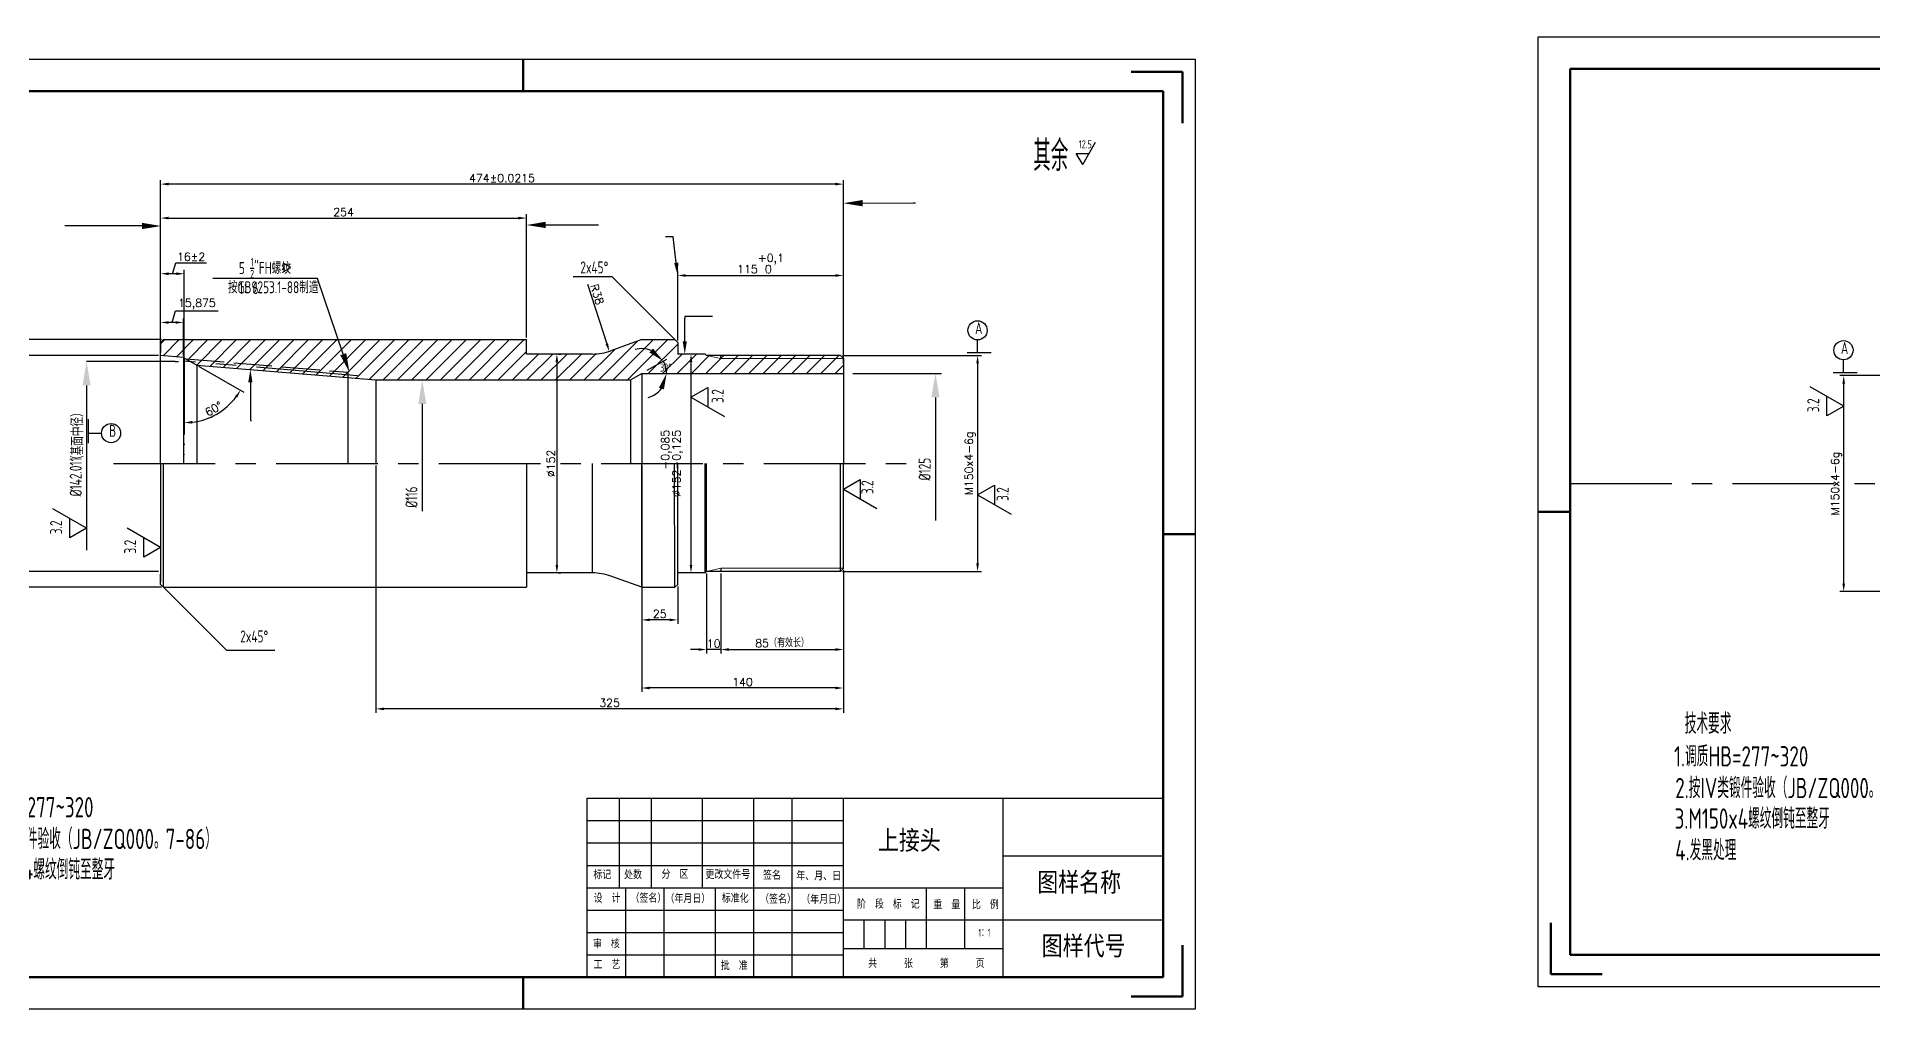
# Model space of a CAD drawing. Header units: millimetres. Extents: x 436 to 5898, y 1945 to 3729.
# Drawn here: x 734 to 1307, y 3425 to 3729 of the extents above; entities that cross this region are included whole.
import ezdxf
from ezdxf import colors
from ezdxf.entities.mleader import LeaderData, LeaderLine
from ezdxf.math import Vec2, Vec3

# ---------------------------------------------------------------- set-up
doc = ezdxf.new("R2010")
doc.units = ezdxf.units.MM
for name, pattern in [('ACAD_ISO02W100', [15, 12, -3]), ('ACAD_ISO05W100', [33, 24, -3, 0, -3, 0, -3]), ('CENTER', [50.8, 31.75, -6.35, 6.35, -6.35])]:
    doc.linetypes.add(name, pattern=pattern)
for name, color, linetype, lineweight in [('中心线层', 1, 'CENTER', 25), ('剖面线', 2, 'Continuous', 15), ('双点划线层', 6, 'ACAD_ISO05W100', 25), ('总内框线', 7, 'Continuous', 50), ('总外框线', 7, 'Continuous', 30), ('标注层', 3, 'Continuous', 25), ('细线层', 6, 'Continuous', 20), ('虚线层', 4, 'ACAD_ISO02W100', 25)]:
    doc.layers.add(name, color=color, linetype=linetype, lineweight=lineweight)
doc.styles.get("Standard").update_dxf_attribs({"font": 'txt', "bigfont": 'gbcbig.shx'})
doc.styles.add('陈杰（2）', font='gbenor.shx', dxfattribs={"width": 0.8, "bigfont": 'gbcbig.shx'})
doc.dimstyles.new('ISO-25', dxfattribs={"dimtxt": 2.5, "dimasz": 2.5, "dimexe": 1.25, "dimexo": 0.625, "dimtad": 1, "dimdec": 3, "dimlfac": 2.222222, "dimtxsty": 'Standard', "dimcen": 2.5, "dimadec": 0, "dimazin": 0, "dimtp": -0.145, "dimtm": 0.18, "dimtfac": 1, "dimtdec": 3, "dimtmove": 1, "dimatfit": 3, "dimfxl": 1, "dimarcsym": 0})
doc.dimstyles.new('上接头', dxfattribs={"dimtxt": 2.5, "dimasz": 2.5, "dimexe": 1.25, "dimexo": 0.625, "dimtad": 1, "dimdec": 0, "dimlfac": 2.222222, "dimtxsty": 'Standard', "dimcen": 2.5, "dimadec": 0, "dimazin": 0, "dimtp": -0.145, "dimtm": 0.18, "dimtfac": 1, "dimtdec": 0, "dimtmove": 1, "dimatfit": 3, "dimfxl": 1, "dimarcsym": 0})

# ---------------------------------------------------------------- blocks, each defined once
blk = doc.blocks.new('*D72')
at = {"layer": 'Defpoints', "color": 0, "transparency": 16777216}
for p in [(1298.54, 3622.94), (1343.01, 3622.94), (1343.01, 3555.44)]:
    blk.add_point(p, dxfattribs=at)
at = {"layer": '标注层', "color": 0, "lineweight": -2, "transparency": 16777216}
for p, q in [((1342.39, 3622.94), (1297.29, 3622.94)), ((1298.54, 3557.94), (1298.54, 3620.44)), ((1342.39, 3555.44), (1297.29, 3555.44))]:
    blk.add_line(p, q, dxfattribs=at)
at = {"layer": '标注层', "color": 0, "transparency": 16777216}
for points in [[(1298.12, 3620.44), (1298.95, 3620.44), (1298.54, 3622.94)], [(1298.12, 3557.94), (1298.95, 3557.94), (1298.54, 3555.44)]]:
    blk.add_solid(points, dxfattribs=at)
at = {"layer": '标注层', "color": 0, "transparency": 16777216, "insert": (1296.24, 3589.19), "char_height": 2.5, "attachment_point": 5, "rotation": 90}
blk.add_mtext('M150x4-6g', dxfattribs=at)
blk = doc.blocks.new('*D132')
at = {"layer": 'Defpoints', "color": 0, "transparency": 16777216}
for p in [(985.99, 3654.24), (934.24, 3633.29), (985.99, 3628.34)]:
    blk.add_point(p, dxfattribs=at)
at = {"layer": '标注层', "color": 0, "lineweight": -2, "transparency": 16777216}
for p, q in [((934.24, 3633.91), (934.24, 3655.49)), ((936.74, 3654.24), (983.49, 3654.24)), ((985.99, 3628.96), (985.99, 3655.49))]:
    blk.add_line(p, q, dxfattribs=at)
at = {"layer": '标注层', "color": 0, "transparency": 16777216}
for points in [[(936.74, 3654.65), (936.74, 3653.82), (934.24, 3654.24)], [(983.49, 3654.65), (983.49, 3653.82), (985.99, 3654.24)]]:
    blk.add_solid(points, dxfattribs=at)
at = {"layer": '标注层', "color": 0, "transparency": 16777216, "insert": (960.12, 3657.99), "char_height": 2.5, "attachment_point": 5}
blk.add_mtext('115\\S+0,1^  0;', dxfattribs=at)
blk = doc.blocks.new('*D131')
at = {"layer": 'Defpoints', "color": 0, "transparency": 16777216}
for p in [(886.99, 3672.19), (772.69, 3633.29), (886.99, 3634.19)]:
    blk.add_point(p, dxfattribs=at)
at = {"layer": '标注层', "color": 0, "lineweight": -2, "transparency": 16777216}
for p, q in [((772.69, 3633.91), (772.69, 3673.44)), ((775.19, 3672.19), (884.49, 3672.19)), ((886.99, 3634.81), (886.99, 3673.44))]:
    blk.add_line(p, q, dxfattribs=at)
at = {"layer": '标注层', "color": 0, "transparency": 16777216}
for points in [[(775.19, 3672.61), (775.19, 3671.78), (772.69, 3672.19)], [(884.49, 3672.61), (884.49, 3671.78), (886.99, 3672.19)]]:
    blk.add_solid(points, dxfattribs=at)
at = {"layer": '标注层', "color": 0, "transparency": 16777216, "insert": (829.84, 3674.07), "char_height": 2.5, "attachment_point": 5}
blk.add_mtext('254', dxfattribs=at)
blk = doc.blocks.new('*D129')
at = {"layer": 'Defpoints', "color": 0, "transparency": 16777216}
for p in [(772.69, 3654.79), (772.69, 3626.55), (780.08, 3626.55)]:
    blk.add_point(p, dxfattribs=at)
at = {"layer": '标注层', "color": 0, "lineweight": -2, "transparency": 16777216}
for p, q in [((772.69, 3627.17), (772.69, 3656.04)), ((777.58, 3654.79), (775.19, 3654.79)), ((776.39, 3654.79), (777.42, 3658.23)), ((777.42, 3658.23), (787, 3658.23)), ((780.08, 3627.17), (780.08, 3656.04))]:
    blk.add_line(p, q, dxfattribs=at)
at = {"layer": '标注层', "color": 0, "transparency": 16777216}
for points in [[(775.19, 3655.21), (775.19, 3654.37), (772.69, 3654.79)], [(777.58, 3655.21), (777.58, 3654.37), (780.08, 3654.79)]]:
    blk.add_solid(points, dxfattribs=at)
at = {"layer": '标注层', "color": 0, "transparency": 16777216, "insert": (782.21, 3660.1), "char_height": 2.5, "attachment_point": 5}
blk.add_mtext('16%%P2', dxfattribs=at)
blk = doc.blocks.new('*D128')
at = {"layer": 'Defpoints', "color": 0, "transparency": 16777216}
for p in [(773.59, 3634.19), (716.52, 3556.79), (773.59, 3556.79)]:
    blk.add_point(p, dxfattribs=at)
at = {"layer": '标注层', "color": 0, "lineweight": -2, "transparency": 16777216}
for p, q in [((772.97, 3634.19), (715.27, 3634.19)), ((716.52, 3631.69), (716.52, 3559.29)), ((772.97, 3556.79), (715.27, 3556.79))]:
    blk.add_line(p, q, dxfattribs=at)
at = {"layer": '标注层', "color": 0, "transparency": 16777216}
for points in [[(716.1, 3631.69), (716.94, 3631.69), (716.52, 3634.19)], [(716.1, 3559.29), (716.94, 3559.29), (716.52, 3556.79)]]:
    blk.add_solid(points, dxfattribs=at)
at = {"layer": '标注层', "color": 0, "transparency": 16777216, "insert": (714.64, 3593.56), "char_height": 2.5, "attachment_point": 5, "rotation": 90}
blk.add_mtext('%%C172', dxfattribs=at)
blk = doc.blocks.new('*D127')
at = {"layer": 'Defpoints', "color": 0, "transparency": 16777216}
for p in [(772.69, 3629.24), (729.82, 3561.74), (772.69, 3561.74)]:
    blk.add_point(p, dxfattribs=at)
at = {"layer": '标注层', "color": 0, "lineweight": -2, "transparency": 16777216}
for p, q in [((772.07, 3629.24), (728.57, 3629.24)), ((729.82, 3626.74), (729.82, 3564.24)), ((772.07, 3561.74), (728.57, 3561.74))]:
    blk.add_line(p, q, dxfattribs=at)
at = {"layer": '标注层', "color": 0, "transparency": 16777216}
for points in [[(729.4, 3626.74), (730.24, 3626.74), (729.82, 3629.24)], [(729.4, 3564.24), (730.24, 3564.24), (729.82, 3561.74)]]:
    blk.add_solid(points, dxfattribs=at)
at = {"layer": '标注层', "color": 0, "transparency": 16777216, "insert": (725.86, 3595.49), "char_height": 2.5, "attachment_point": 5, "rotation": 90}
blk.add_mtext('%%C150\\S+0,3^ -0,4;', dxfattribs=at)
blk = doc.blocks.new('*D134')
at = {"layer": 'Defpoints', "color": 0, "transparency": 16777216}
for p in [(985.09, 3629.24), (985.09, 3561.74), (1027.93, 3561.74)]:
    blk.add_point(p, dxfattribs=at)
at = {"layer": '标注层', "color": 0, "lineweight": -2, "transparency": 16777216}
for p, q in [((985.72, 3629.24), (1029.18, 3629.24)), ((1027.93, 3626.74), (1027.93, 3564.24)), ((985.72, 3561.74), (1029.18, 3561.74))]:
    blk.add_line(p, q, dxfattribs=at)
at = {"layer": '标注层', "color": 0, "transparency": 16777216}
for points in [[(1027.51, 3626.74), (1028.35, 3626.74), (1027.93, 3629.24)], [(1027.51, 3564.24), (1028.35, 3564.24), (1027.93, 3561.74)]]:
    blk.add_solid(points, dxfattribs=at)
at = {"layer": '标注层', "color": 0, "transparency": 16777216, "insert": (1025.64, 3595.49), "char_height": 2.5, "attachment_point": 5, "rotation": 90}
blk.add_mtext('M150x4-6g', dxfattribs=at)
blk = doc.blocks.new('*D76')
at = {"layer": 'Defpoints', "color": 0, "transparency": 16777216}
for p in [(930.29, 3626.27), (919.49, 3621.59), (922.99, 3623.61), (922.99, 3623.61), (985.99, 3623.61)]:
    blk.add_point(p, dxfattribs=at)
at = {"layer": '标注层', "color": 0, "lineweight": -2, "transparency": 16777216}
blk.add_line((924.73, 3624.61), (930.8, 3628.12), dxfattribs=at)
for start, end in [(67.53963, 105.07925), (360, 30), (284.92075, 322.46037)]:
    blk.add_arc((922.99, 3623.61), 7.77, start, end, dxfattribs=at)
at = {"layer": '标注层', "color": 0, "transparency": 16777216}
for points in [[(926.51, 3631.42), (925.41, 3630.17), (929.72, 3627.5)], [(928.37, 3619.15), (929.94, 3618.61), (930.76, 3623.61)]]:
    blk.add_solid(points, dxfattribs=at)
at = {"layer": '标注层', "color": 0, "transparency": 16777216, "insert": (930.54, 3625.45), "char_height": 2.5, "attachment_point": 5, "style": '陈杰（2）'}
blk.add_mtext('30°', dxfattribs=at)
blk = doc.blocks.new('*D126')
at = {"layer": 'Defpoints', "color": 0, "transparency": 16777216}
for p in [(896.31, 3629.69), (896.31, 3561.29), (896.49, 3561.29)]:
    blk.add_point(p, dxfattribs=at)
at = {"layer": '标注层', "color": 0, "lineweight": -2, "transparency": 16777216}
for p, q in [((896.49, 3627.19), (896.49, 3563.79)), ((896.94, 3629.69), (897.74, 3629.69)), ((896.94, 3561.29), (897.74, 3561.29))]:
    blk.add_line(p, q, dxfattribs=at)
at = {"layer": '标注层', "color": 0, "transparency": 16777216}
for points in [[(896.08, 3627.19), (896.91, 3627.19), (896.49, 3629.69)], [(896.08, 3563.79), (896.91, 3563.79), (896.49, 3561.29)]]:
    blk.add_solid(points, dxfattribs=at)
at = {"layer": '标注层', "color": 0, "transparency": 16777216, "insert": (894.62, 3595.49), "char_height": 2.5, "attachment_point": 5, "rotation": 90}
blk.add_mtext('%%C152', dxfattribs=at)
blk = doc.blocks.new('*D124')
at = {"layer": 'Defpoints', "color": 0, "transparency": 16777216}
for p in [(947.74, 3561.74), (985.99, 3562.64), (985.99, 3537.33)]:
    blk.add_point(p, dxfattribs=at)
at = {"layer": '标注层', "color": 0, "lineweight": -2, "transparency": 16777216}
for p, q in [((985.99, 3562.01), (985.99, 3536.08)), ((947.74, 3561.11), (947.74, 3536.08)), ((950.24, 3537.33), (983.49, 3537.33))]:
    blk.add_line(p, q, dxfattribs=at)
at = {"layer": '标注层', "color": 0, "transparency": 16777216}
for points in [[(950.24, 3537.75), (950.24, 3536.91), (947.74, 3537.33)], [(983.49, 3537.75), (983.49, 3536.91), (985.99, 3537.33)]]:
    blk.add_solid(points, dxfattribs=at)
at = {"layer": '标注层', "color": 0, "transparency": 16777216, "insert": (966.87, 3539.29), "char_height": 2.5, "attachment_point": 5}
blk.add_mtext('85（有效长）', dxfattribs=at)
blk = doc.blocks.new('*D123')
at = {"layer": 'Defpoints', "color": 0, "transparency": 16777216}
for p in [(943.24, 3561.74), (947.74, 3561.74), (943.24, 3537.33)]:
    blk.add_point(p, dxfattribs=at)
at = {"layer": '标注层', "color": 0, "lineweight": -2, "transparency": 16777216}
for p, q in [((943.24, 3561.11), (943.24, 3536.08)), ((947.74, 3561.11), (947.74, 3536.08)), ((940.74, 3537.33), (938.24, 3537.33)), ((947.74, 3537.33), (943.24, 3537.33)), ((950.24, 3537.33), (952.74, 3537.33))]:
    blk.add_line(p, q, dxfattribs=at)
at = {"layer": '标注层', "color": 0, "transparency": 16777216}
for points in [[(940.74, 3537.75), (940.74, 3536.91), (943.24, 3537.33)], [(950.24, 3537.75), (950.24, 3536.91), (947.74, 3537.33)]]:
    blk.add_solid(points, dxfattribs=at)
at = {"layer": '标注层', "color": 0, "transparency": 16777216, "insert": (945.49, 3539.2), "char_height": 2.5, "attachment_point": 5}
blk.add_mtext('10', dxfattribs=at)
blk = doc.blocks.new('*D122')
at = {"layer": 'Defpoints', "color": 0, "transparency": 16777216}
for p in [(922.99, 3556.79), (934.24, 3557.69), (922.99, 3546.59)]:
    blk.add_point(p, dxfattribs=at)
at = {"layer": '标注层', "color": 0, "lineweight": -2, "transparency": 16777216}
for p, q in [((922.99, 3556.16), (922.99, 3545.34)), ((934.24, 3557.06), (934.24, 3545.34)), ((931.74, 3546.59), (925.49, 3546.59))]:
    blk.add_line(p, q, dxfattribs=at)
at = {"layer": '标注层', "color": 0, "transparency": 16777216}
for points in [[(925.49, 3547.01), (925.49, 3546.18), (922.99, 3546.59)], [(931.74, 3547.01), (931.74, 3546.18), (934.24, 3546.59)]]:
    blk.add_solid(points, dxfattribs=at)
at = {"layer": '标注层', "color": 0, "transparency": 16777216, "insert": (928.62, 3548.47), "char_height": 2.5, "attachment_point": 5}
blk.add_mtext('25', dxfattribs=at)
blk = doc.blocks.new('*D121')
at = {"layer": 'Defpoints', "color": 0, "transparency": 16777216}
for p in [(922.99, 3595.49), (985.99, 3562.64), (922.99, 3525.31)]:
    blk.add_point(p, dxfattribs=at)
at = {"layer": '标注层', "color": 0, "lineweight": -2, "transparency": 16777216}
for p, q in [((922.99, 3594.86), (922.99, 3524.06)), ((985.99, 3562.01), (985.99, 3524.06)), ((983.49, 3525.31), (925.49, 3525.31))]:
    blk.add_line(p, q, dxfattribs=at)
at = {"layer": '标注层', "color": 0, "transparency": 16777216}
for points in [[(925.49, 3525.72), (925.49, 3524.89), (922.99, 3525.31)], [(983.49, 3525.72), (983.49, 3524.89), (985.99, 3525.31)]]:
    blk.add_solid(points, dxfattribs=at)
at = {"layer": '标注层', "color": 0, "transparency": 16777216, "insert": (954.49, 3527.18), "char_height": 2.5, "attachment_point": 5}
blk.add_mtext('140', dxfattribs=at)
blk = doc.blocks.new('*D79')
at = {"layer": 'Defpoints', "color": 0, "transparency": 16777216}
for p in [(839.93, 3595.49), (985.99, 3562.71), (839.93, 3518.78)]:
    blk.add_point(p, dxfattribs=at)
at = {"layer": '标注层', "color": 0, "lineweight": -2, "transparency": 16777216}
for p, q in [((839.93, 3594.86), (839.93, 3517.53)), ((985.99, 3562.09), (985.99, 3517.53)), ((983.49, 3518.78), (842.43, 3518.78))]:
    blk.add_line(p, q, dxfattribs=at)
at = {"layer": '标注层', "color": 0, "transparency": 16777216}
for points in [[(842.43, 3519.2), (842.43, 3518.36), (839.93, 3518.78)], [(983.49, 3519.2), (983.49, 3518.36), (985.99, 3518.78)]]:
    blk.add_solid(points, dxfattribs=at)
at = {"layer": '标注层', "color": 0, "transparency": 16777216, "insert": (912.96, 3520.65), "char_height": 2.5, "attachment_point": 5}
blk.add_mtext('325', dxfattribs=at)
blk = doc.blocks.new('*D130')
at = {"layer": 'Defpoints', "color": 0, "transparency": 16777216}
for p in [(772.69, 3682.81), (772.69, 3632.59), (985.99, 3625.98)]:
    blk.add_point(p, dxfattribs=at)
at = {"layer": '标注层', "color": 0, "lineweight": -2, "transparency": 16777216}
for p, q in [((772.69, 3633.22), (772.69, 3684.06)), ((983.49, 3682.81), (775.19, 3682.81)), ((985.99, 3626.6), (985.99, 3684.06))]:
    blk.add_line(p, q, dxfattribs=at)
at = {"layer": '标注层', "color": 0, "transparency": 16777216}
for points in [[(775.19, 3683.23), (775.19, 3682.39), (772.69, 3682.81)], [(983.49, 3683.23), (983.49, 3682.39), (985.99, 3682.81)]]:
    blk.add_solid(points, dxfattribs=at)
at = {"layer": '标注层', "color": 0, "transparency": 16777216, "insert": (879.34, 3684.68), "char_height": 2.5, "attachment_point": 5}
blk.add_mtext('474%%P0.0215', dxfattribs=at)
blk = doc.blocks.new('*D125')
at = {"layer": 'Defpoints', "color": 0, "transparency": 16777216}
for p in [(938.39, 3629.69), (938.39, 3561.29), (939.41, 3561.29)]:
    blk.add_point(p, dxfattribs=at)
at = {"layer": '标注层', "color": 0, "lineweight": -2, "transparency": 16777216}
for p, q in [((937.76, 3629.69), (937.14, 3629.69)), ((938.39, 3627.19), (938.39, 3563.79)), ((938.78, 3561.29), (937.14, 3561.29))]:
    blk.add_line(p, q, dxfattribs=at)
at = {"layer": '标注层', "color": 0, "transparency": 16777216}
for points in [[(937.97, 3627.19), (938.81, 3627.19), (938.39, 3629.69)], [(937.97, 3563.79), (938.81, 3563.79), (938.39, 3561.29)]]:
    blk.add_solid(points, dxfattribs=at)
at = {"layer": '标注层', "color": 0, "transparency": 16777216, "insert": (932.11, 3595.49), "char_height": 2.5, "attachment_point": 5, "rotation": 90}
blk.add_mtext('%%C152\\S-0,085^ -0,125;', dxfattribs=at)
blk = doc.blocks.new('*D77')
at = {"layer": 'Defpoints', "color": 0, "transparency": 16777216}
for p in [(772.69, 3639.56), (772.69, 3629.24), (779.84, 3628.64)]:
    blk.add_point(p, dxfattribs=at)
at = {"layer": '标注层', "color": 0, "lineweight": -2, "transparency": 16777216}
for p, q in [((776.27, 3639.56), (777.36, 3643.2)), ((777.36, 3643.2), (790.69, 3643.2)), ((772.69, 3629.86), (772.69, 3640.81)), ((777.34, 3639.56), (775.19, 3639.56)), ((779.84, 3629.27), (779.84, 3640.81))]:
    blk.add_line(p, q, dxfattribs=at)
at = {"layer": '标注层', "color": 0, "transparency": 16777216}
for points in [[(775.19, 3639.97), (775.19, 3639.14), (772.69, 3639.56)], [(777.34, 3639.97), (777.34, 3639.14), (779.84, 3639.56)]]:
    blk.add_solid(points, dxfattribs=at)
at = {"layer": '标注层', "color": 0, "transparency": 16777216, "insert": (784.03, 3645.29), "char_height": 2.5, "attachment_point": 5}
blk.add_mtext('15,875', dxfattribs=at)
blk = doc.blocks.new('*D78')
at = {"layer": 'Defpoints', "color": 0, "transparency": 16777216}
for p in [(779.84, 3628.64), (780.08, 3628.5), (783.98, 3626.25), (787.02, 3609.44), (780.08, 3595.49)]:
    blk.add_point(p, dxfattribs=at)
at = {"layer": '标注层', "color": 0, "lineweight": -2, "transparency": 16777216}
blk.add_line((784.52, 3625.94), (798.73, 3617.73), dxfattribs=at)
blk.add_arc((780.08, 3628.5), 20.29, 277.06338, 322.93662, dxfattribs=at)
at = {"layer": '标注层', "color": 0, "transparency": 16777216}
for points in [[(795.92, 3616.5), (796.62, 3616.04), (797.65, 3618.36)], [(782.6, 3607.95), (782.55, 3608.78), (780.08, 3608.21)]]:
    blk.add_solid(points, dxfattribs=at)
at = {"layer": '标注层', "color": 0, "transparency": 16777216, "insert": (789.29, 3612.55), "char_height": 2.5, "attachment_point": 5, "rotation": 30}
blk.add_mtext('60°', dxfattribs=at)
blk = doc.blocks.new('*D133')
at = {"layer": 'Defpoints', "color": 0, "transparency": 16777216}
for p in [(907.57, 3646.79), (912.86, 3630.53)]:
    blk.add_point(p, dxfattribs=at)
at = {"layer": '标注层', "color": 0, "lineweight": -2, "transparency": 16777216}
blk.add_line((906.03, 3651.53), (912.09, 3632.9), dxfattribs=at)
at = {"layer": '标注层', "color": 0, "transparency": 16777216}
blk.add_solid([(912.49, 3633.03), (911.69, 3632.78), (912.86, 3630.53)], dxfattribs=at)
at = {"layer": '标注层', "color": 0, "transparency": 16777216, "insert": (909.04, 3648.34), "char_height": 2.5, "attachment_point": 5, "rotation": 288.02179}
blk.add_mtext('R38', dxfattribs=at)

msp = doc.modelspace()

# ---------------------------------------------------------------- hatches: boundary and pattern name
at = {"layer": '剖面线'}
h = msp.add_hatch(dxfattribs=at)
h.set_pattern_fill('ANSI31', color=2)
h.paths.add_polyline_path([(773.59372, 3634.1882), (772.69372, 3633.2882), (772.69372, 3630.1382), (772.69372, 3629.2382), (779.83747, 3628.64288), (780.5608, 3628.22527), (831.28372, 3623.99836), (831.28372, 3622.30861), (839.92867, 3621.5882), (919.48632, 3621.5882), (922.99372, 3623.6132), (985.99372, 3623.6132), (985.99372, 3628.26395), (947.74372, 3628.26395), (943.24372, 3629.2382), (942.79372, 3629.6882), (934.24372, 3629.6882), (934.24372, 3633.2882), (933.34372, 3634.1882), (922.99372, 3634.1882), (913.39809, 3630.71114, -0.087129919), (907.57244, 3629.6882), (890.4024, 3629.6882), (886.99372, 3629.6882), (886.99372, 3634.1882)])
h.paths.add_polyline_path([(782.27102, 3627.23788), (783.98123, 3626.25048), (831.28372, 3622.30861), (831.28372, 3623.15348)], flags=17)
h.paths.add_polyline_path([(780.5608, 3628.22527), (782.27102, 3627.23788), (831.28372, 3623.15348), (831.28372, 3623.99836)], flags=17)
h.paths.add_polyline_path([(985.09372, 3629.2382), (947.74372, 3629.2382), (947.74372, 3628.26395), (985.99372, 3628.26395), (985.99372, 3628.3382)], flags=17)

# ---------------------------------------------------------------- linework, layer by layer
for p, q in [((1029.9268, 3711.87596), (1085.9268, 3711.87596)), ((1085.9268, 3711.87596), (1085.9268, 3531.87596)), ((772.69372, 3633.2882), (773.59372, 3634.1882)), ((772.69372, 3633.2882), (772.69372, 3630.1382)), ((772.69372, 3595.4882), (772.69372, 3632.5907)), ((773.59372, 3634.1882), (886.99372, 3634.1882)), ((886.99372, 3629.6882), (886.99372, 3634.1882)), ((922.99372, 3634.1882), (913.39809, 3630.71114)), ((922.99372, 3634.1882), (933.34372, 3634.1882)), ((933.34372, 3634.1882), (934.24372, 3633.2882)), ((934.24372, 3633.2882), (934.24372, 3629.6882)), ((779.83747, 3628.64288), (772.69372, 3629.2382)), ((779.83747, 3628.64288), (779.83747, 3595.45538)), ((779.83747, 3628.64288), (783.98123, 3626.25048)), ((783.98123, 3626.25048), (839.92867, 3621.5882)), ((783.98123, 3626.25048), (783.98123, 3595.45538)), ((783.98123, 3626.25048), (783.98123, 3595.45538)), ((890.4024, 3629.6882), (886.99372, 3629.6882)), ((907.57244, 3629.6882), (890.4024, 3629.6882)), ((942.79372, 3629.6882), (934.24372, 3629.6882)), ((942.79372, 3629.6882), (943.24372, 3629.2382)), ((943.24372, 3629.2382), (943.24372, 3629.2382)), ((985.09372, 3629.2382), (943.24372, 3629.2382)), ((947.74372, 3628.26395), (947.74372, 3629.2382)), ((985.09372, 3629.2382), (985.99372, 3628.3382)), ((985.99372, 3628.3382), (985.99372, 3595.4882)), ((831.28372, 3595.4882), (831.28372, 3623.99836)), ((839.92867, 3621.5882), (919.48632, 3621.5882)), ((839.92867, 3621.5882), (839.92867, 3595.4882)), ((919.48632, 3621.5882), (922.99372, 3623.6132)), ((919.48632, 3621.5882), (919.48632, 3595.4882)), ((922.99372, 3623.6132), (985.99372, 3623.6132)), ((922.99372, 3623.6132), (922.99372, 3595.4882)), ((772.69372, 3595.4882), (772.69372, 3558.3857)), ((773.59372, 3556.7882), (773.59372, 3595.4882)), ((886.99372, 3595.4882), (886.99372, 3556.7882)), ((907.57244, 3561.2882), (907.57244, 3595.4882)), ((922.99372, 3556.7882), (922.99372, 3595.4882)), ((933.34372, 3556.7882), (933.2238, 3595.4882)), ((934.24372, 3557.6882), (934.24372, 3595.4882)), ((942.79372, 3561.2882), (942.79372, 3595.4882)), ((943.24372, 3561.7382), (943.24372, 3595.4882)), ((985.09372, 3561.7382), (985.09372, 3595.4882)), ((985.99372, 3562.6382), (985.99372, 3595.4882)), ((943.24372, 3561.7382), (942.79372, 3561.2882)), ((943.24372, 3561.7382), (943.24372, 3561.7382)), ((985.09372, 3561.7382), (943.24372, 3561.7382)), ((947.74372, 3562.71245), (947.74372, 3561.7382)), ((985.09372, 3561.7382), (985.99372, 3562.6382)), ((772.69372, 3557.6882), (772.69372, 3560.8382)), ((773.59372, 3556.7882), (772.69372, 3557.6882)), ((773.59372, 3556.7882), (886.99372, 3556.7882)), ((907.57244, 3561.2882), (886.99372, 3561.2882)), ((922.99372, 3556.7882), (913.39809, 3560.26525)), ((922.99372, 3556.7882), (933.34372, 3556.7882)), ((933.34372, 3556.7882), (934.24372, 3557.6882)), ((942.79372, 3561.2882), (934.24372, 3561.2882)), ((905.9268, 3490.87596), (1085.9268, 3490.87596)), ((905.9268, 3434.87596), (905.9268, 3490.87596)), ((915.9268, 3490.87596), (915.9268, 3462.87596)), ((925.9268, 3490.87596), (925.9268, 3462.87596)), ((941.9268, 3490.87596), (941.9268, 3462.87596)), ((957.9268, 3490.87596), (957.9268, 3462.87596)), ((969.9268, 3490.87596), (969.9268, 3434.87596)), ((985.9268, 3490.87596), (985.9268, 3434.87596)), ((1035.9268, 3434.87596), (1035.9268, 3490.87596)), ((1085.9268, 3490.87596), (1085.9268, 3434.87596)), ((905.9268, 3483.87596), (985.9268, 3483.87596)), ((905.9268, 3476.87596), (985.9268, 3476.87596)), ((905.9268, 3469.87596), (985.9268, 3469.87596)), ((1035.9268, 3472.87596), (1085.9268, 3472.87596)), ((905.9268, 3462.87596), (1035.9268, 3462.87596)), ((917.9268, 3462.87596), (917.9268, 3434.87596)), ((929.9268, 3462.87596), (929.9268, 3434.87596)), ((945.9268, 3462.87596), (945.9268, 3434.87596)), ((957.9268, 3462.87596), (957.9268, 3434.87596)), ((1011.9268, 3443.87596), (1011.9268, 3462.87596)), ((1023.9268, 3443.87596), (1023.9268, 3462.87596)), ((905.9268, 3455.87596), (985.9268, 3455.87596)), ((985.9268, 3452.87596), (1035.9268, 3452.87596)), ((992.4268, 3452.87596), (992.4268, 3443.87596)), ((998.9268, 3452.87596), (998.9268, 3443.87596)), ((1005.4268, 3452.87596), (1005.4268, 3443.87596)), ((1035.9268, 3452.87596), (1085.9268, 3452.87596)), ((905.9268, 3448.87596), (985.9268, 3448.87596)), ((905.9268, 3441.87596), (985.9268, 3441.87596)), ((985.9268, 3443.87596), (1035.9268, 3443.87596)), ((1085.9268, 3434.87596), (905.9268, 3434.87596))]:
    msp.add_line(p, q)
for centre, start, end in [((907.57244, 3646.7882), 270, 289.91840382), ((907.57244, 3544.1882), 70.08159618, 90)]:
    msp.add_arc(centre, 17.1, start, end)
at = {"layer": '中心线层'}
for p, q in [((834.23122, 3622.90786), (780.07776, 3627.42065)), ((834.23122, 3622.90786), (782.27102, 3627.23788)), ((757.97172, 3595.4882), (1011.10574, 3595.4882)), ((1213.03841, 3589.19148), (1613.03841, 3589.19148))]:
    msp.add_line(p, q, dxfattribs=at)
at = {"layer": '双点划线层'}
msp.add_line((780.07776, 3628.50416), (780.07776, 3595.4882), dxfattribs=at)
at = {"layer": '总内框线'}
for p, q in [((885.9268, 3711.87596), (885.9268, 3721.87596)), ((1091.9268, 3717.87596), (1075.9268, 3717.87596)), ((1091.9268, 3717.87596), (1091.9268, 3701.87596)), ((1213.03841, 3441.88166), (1213.03841, 3718.88166)), ((1213.03841, 3718.88166), (1613.03841, 3718.88166)), ((685.9268, 3711.87596), (1085.9268, 3711.87596)), ((1085.9268, 3711.87596), (1085.9268, 3434.87596)), ((1203.03841, 3580.38166), (1213.03841, 3580.38166)), ((1085.9268, 3573.37596), (1095.9268, 3573.37596)), ((1207.03841, 3435.88166), (1207.03841, 3451.88166)), ((1091.9268, 3428.87596), (1091.9268, 3444.87596)), ((1613.03841, 3441.88166), (1213.03841, 3441.88166)), ((1207.03841, 3435.88166), (1223.03841, 3435.88166)), ((1085.9268, 3434.87596), (685.9268, 3434.87596)), ((885.9268, 3424.87596), (885.9268, 3434.87596)), ((1091.9268, 3428.87596), (1075.9268, 3428.87596))]:
    msp.add_line(p, q, dxfattribs=at)
at = {"layer": '总外框线'}
for p, q in [((1203.03841, 3431.88166), (1203.03841, 3728.88166)), ((1203.03841, 3728.88166), (1623.03841, 3728.88166)), ((675.9268, 3721.87596), (1095.9268, 3721.87596)), ((1095.9268, 3721.87596), (1095.9268, 3424.87596)), ((1623.03841, 3431.88166), (1203.03841, 3431.88166)), ((1095.9268, 3424.87596), (675.9268, 3424.87596))]:
    msp.add_line(p, q, dxfattribs=at)
at = {"layer": '标注层'}
for p, q in [((1060.77505, 3688.91237), (1064.82254, 3695.91237)), ((1060.77505, 3688.91237), (1058.7513, 3692.41237)), ((1058.7513, 3692.41237), (1062.79879, 3692.41237)), ((821.20746, 3653.30721), (789.01465, 3653.30721)), ((913.72885, 3653.80307), (901.53882, 3653.80307)), ((933.34372, 3634.1882), (913.72885, 3653.80307)), ((938.37354, 3641.43667), (936.45607, 3641.43667)), ((936.45607, 3641.43667), (936.45607, 3640.85727)), ((945.10912, 3641.43667), (938.37354, 3641.43667)), ((1027.92873, 3630.07004), (1027.92873, 3634.0928)), ((777.23122, 3627.40786), (749.53915, 3627.40786)), ((777.23122, 3627.40786), (778.22147, 3627.40786)), ((1032.19707, 3630.07004), (1024.69707, 3630.07004)), ((1298.4539, 3623.86306), (1298.4539, 3627.88581)), ((749.53915, 3619.90786), (749.53915, 3568.38962)), ((853.12937, 3621.5882), (856.30354, 3621.5882)), ((938.38981, 3616.2456), (943.63981, 3619.28122)), ((943.63981, 3619.28122), (943.63981, 3613.20998)), ((988.99372, 3623.6132), (1016.63761, 3623.6132)), ((1298.53649, 3613.38516), (1288.03649, 3619.4564)), ((1302.72224, 3623.86306), (1295.22224, 3623.86306)), ((854.43229, 3614.0882), (854.43229, 3580.5283)), ((938.38981, 3616.2456), (948.88981, 3610.17436)), ((1014.76636, 3616.1132), (1014.76636, 3577.67056)), ((1293.28649, 3610.34954), (1293.28649, 3616.42078)), ((1298.53649, 3613.38516), (1293.28649, 3610.34954)), ((750.18898, 3601.79755), (750.18898, 3609.29755)), ((750.18898, 3604.97514), (754.21173, 3604.97514)), ((985.99372, 3587.48989), (991.24372, 3590.52551)), ((991.24372, 3590.52551), (991.24372, 3584.45427)), ((985.99372, 3587.48989), (996.49372, 3581.41865)), ((1027.92873, 3585.66256), (1033.17873, 3588.69818)), ((1027.92873, 3585.66256), (1038.42873, 3579.59131)), ((1033.17873, 3588.69818), (1033.17873, 3582.62693)), ((749.53915, 3575.23126), (739.03915, 3581.3025)), ((744.28915, 3572.19563), (744.28915, 3578.26688)), ((749.53915, 3575.23126), (744.28915, 3572.19563)), ((772.69372, 3569.20271), (762.19372, 3575.27396)), ((767.44372, 3566.16709), (767.44372, 3572.23834)), ((772.69372, 3569.20271), (767.44372, 3566.16709)), ((773.59372, 3556.7882), (793.23515, 3537.14677)), ((793.23515, 3537.14677), (808.34459, 3537.14677))]:
    msp.add_line(p, q, dxfattribs=at)
msp.add_lwpolyline([(811.22665, 3655.49744), (813.36058, 3656.72946), (811.22665, 3657.96149)], close=True, dxfattribs=at)
at = {"layer": '标注层', "linetype": 'ByBlock', "lineweight": -2}
msp.add_lwpolyline([(936.45607, 3633.6882), (936.45607, 3640.85727)], dxfattribs=at)
at = {"layer": '标注层'}
for centre in [(1027.92873, 3637.08634), (1298.4539, 3630.87936), (757.20528, 3604.97514)]:
    msp.add_circle(centre, 2.99355, dxfattribs=at)
for points in [[(937.12274, 3633.6882), (936.45607, 3629.6882), (935.7894, 3633.6882)], [(748.28915, 3619.90786), (750.78915, 3619.90786), (749.53915, 3627.40786)], [(853.18229, 3614.0882), (855.68229, 3614.0882), (854.43229, 3621.5882)], [(1013.51636, 3616.1132), (1016.01636, 3616.1132), (1014.76636, 3623.6132)]]:
    msp.add_solid(points, dxfattribs=at)
at = {"layer": '细线层'}
for p, q in [((947.74372, 3628.26395), (943.24372, 3629.2382)), ((947.74372, 3628.26395), (985.99372, 3628.26395)), ((947.74372, 3562.71245), (943.24372, 3561.7382)), ((947.74372, 3562.71245), (985.99372, 3562.71245))]:
    msp.add_line(p, q, dxfattribs=at)
at = {"layer": '虚线层'}
msp.add_line((780.5608, 3628.22527), (831.28372, 3623.99836), dxfattribs=at)
msp.add_line((780.5608, 3628.22527), (831.28372, 3623.99836), dxfattribs=at)

# ---------------------------------------------------------------- texts
at = {"width": 93.0192856, "attachment_point": 1, "style": '陈杰（2）'}
for s, insert, char_height in [('{\\fSimSun|b0|i0|c134|p2;上接头}', (996.80937, 3480.7504), 6), ('{\\fSimSun|b0|i0|c134|p2;标记}', (907.88162, 3468.31648), 2.5), ('{\\fSimSun|b0|i0|c134|p2;处数}', (917.50276, 3468.33138), 2.5), ('{\\fSimSun|b0|i0|c134|p2;分\u3000区}', (929.16371, 3468.45554), 2.5), ('{\\fSimSun|b0|i0|c134|p2;更改文件号}', (942.89848, 3468.40091), 2.5), ('{\\fSimSun|b0|i0|c134|p2;签名}', (960.88287, 3468.14266), 2.5), ('{\\fSimSun|b0|i0|c134|p2;年、月、日}', (971.27744, 3467.94896), 2.5), ('{\\fSimSun|b0|i0|c134|p2;图样名称}', (1046.57241, 3467.624), 6), ('{\\fSimSun|b0|i0|c134|p2;设\u3000计}', (907.94111, 3460.97603), 2.5), ('{\\fSimSun|b0|i0|c134|p2;（签名）}', (919.48308, 3460.97603), 2.5), ('{\\fSimSun|b0|i0|c134|p2;\u3000（年月日）}', (927.60835, 3460.8618), 2.5), ('{\\fSimSun|b0|i0|c134|p2;标准化}', (948.01502, 3460.96113), 2.5), ('{\\fSimSun|b0|i0|c134|p2;（签名）}', (959.98195, 3460.7128), 2.5), ('{\\fSimSun|b0|i0|c134|p2;（年月日）}', (972.8498, 3460.61347), 2.5), ('{\\fSimSun|b0|i0|c134|p2;阶\u3000段\u3000标\u3000记}', (990.23074, 3459.1285), 2.5), ('{\\fSimSun|b0|i0|c134|p2;重\u3000量}', (1014.1136, 3458.90004), 2.5), ('{\\fSimSun|b0|i0|c134|p2;比\u3000例}', (1026.16552, 3458.96957), 2.5), ('{\\fSimSun|b0|i0|c134|p2;审\u3000核}', (907.73713, 3446.70733), 2.5), ('{\\fSimSun|b0|i0|c134|p2;图样代号}', (1047.97478, 3447.74815), 6), ('{\\fSimSun|b0|i0|c134|p2;共\u3000\u3000\u3000张\u3000\u3000\u3000第\u3000\u3000\u3000页}', (993.72393, 3440.60353), 2.5), ('{\\fSimSun|b0|i0|c134|p2;工\u3000艺}', (907.94111, 3440.22111), 2.5), ('{\\fSimSun|b0|i0|c134|p2;批\u3000准}', (947.70905, 3439.90326), 2.5)]:
    msp.add_mtext(s, dxfattribs=dict(at, insert=insert, char_height=char_height))
at = {"layer": '总内框线', "insert": (1028.16638, 3450.03144), "char_height": 2.5, "width": 8.1039029, "attachment_point": 1, "style": '陈杰（2）'}
msp.add_mtext('1：1', dxfattribs=at)
at = {"layer": '标注层', "attachment_point": 1, "style": '陈杰（2）'}
for s, insert, char_height, width in [('其余', (1045.32416, 3696.4099), 9.50025, 16.6462311), ('\\A1;5 {\\H0.7x;\\S1/2;}"FH螺纹   1：6', (797.15242, 3659.71683), 3.75, 24.2650196), ('\\A1;按GB9253.1-88制造', (793.72513, 3652.43807), 3.75, 27.37191), ('技术要求', (1248.87345, 3517.33147), 6.3335, 22.8831988), ('1.调质HB=277~320', (1245.52423, 3507.11471), 6.3335, 42.9001593), ('2.按IV类锻件验收（JB/ZQ000。7-86）', (1245.89816, 3497.20642), 6.3335, 81.2503327), ('1.调质HB=277~320', (709.76309, 3491.20602), 6.3335, 42.9001593), ('3.M150x4螺纹倒钝至整牙', (1245.7112, 3487.67199), 6.3335, 60.8589159), ('2.按IV类锻件验收（JB/ZQ000。7-86）', (710.13702, 3481.29773), 6.3335, 81.2503327), ('4.发黑处理', (1245.89816, 3477.76393), 6.3335, 22.8831988), ('3.M150x4螺纹倒钝至整牙', (709.95005, 3471.7633), 6.3335, 60.8589159)]:
    msp.add_mtext(s, dxfattribs=dict(at, insert=insert, char_height=char_height, width=width))
for s, width, insert, char_height in [('12.5', 12.1429296, (1059.53177, 3696.51318), 2.5), ('A', 6.3818089, (1027.13581, 3639.65705), 3.75), ('A', 6.3818089, (1297.66098, 3633.45007), 3.75), ('B', 6.3818089, (756.60767, 3607.5651), 3.75), ('2x45°', 12.1429296, (797.56244, 3543.31174), 3.75)]:
    msp.add_mtext_dynamic_manual_height_columns(s, width=width, gutter_width=99.96479, heights=[0], dxfattribs=dict(at, insert=insert, char_height=char_height))
at = {"layer": '标注层', "insert": (903.81763, 3658.63283), "char_height": 3.75, "attachment_point": 1, "style": '陈杰（2）'}
msp.add_mtext('2x45°', dxfattribs=at)
at = {"layer": '标注层', "char_height": 3.75, "attachment_point": 1, "rotation": 90, "style": '陈杰（2）'}
for insert in [(944.84219, 3614.41172), (1287.13527, 3611.52025), (991.61304, 3585.90146), (1033.88852, 3583.77163), (738.13793, 3573.36634), (761.2925, 3567.3378)]:
    msp.add_mtext_dynamic_manual_height_columns('3.2', width=12.1429296, gutter_width=99.96479, heights=[0], dxfattribs=dict(at, insert=insert))
at = {"layer": '标注层', "char_height": 3.75, "attachment_point": 5, "rotation": 90, "style": '陈杰（2）'}
for s, insert in [('（基面中径）', (746.66038, 3604.02628)), ('%%C142.011', (746.16415, 3591.28653)), ('%%C125', (1011.39136, 3593.70567)), ('%%C116', (851.05729, 3584.96531))]:
    msp.add_mtext(s, dxfattribs=dict(at, insert=insert))

# ---------------------------------------------------------------- dimensions: what is measured, and where the dimension line sits
at = {"layer": '标注层'}
for base, p1, p2, text, picture, middle in [((772.69372, 3682.80856), (985.99372, 3625.97507), (772.69372, 3632.5907), '<>%%P0.0215', '*D130', (879.34372, 3684.68356)), ((772.69372, 3654.79154), (780.07776, 3626.54545), (772.69372, 3626.54545), '<>%%P2', '*D129', (778.04199, 3660.10404)), ((985.99372, 3537.32996), (947.74372, 3561.7382), (985.99372, 3562.6382), '<>（有效长）', '*D124', (966.86872, 3539.28769))]:
    dim = msp.add_linear_dim(base=base, p1=p1, p2=p2, text=text, dimstyle='上接头', override={"dimscale": 0, "dimtix": 0, "dimtofl": 1, "dimtmove": 1, "dimatfit": 3}, dxfattribs=at)
    dim.commit()
    dim.dimension.update_dxf_attribs({"geometry": picture, "text_midpoint": middle})
for base, p1, p2, picture, middle in [((886.99372, 3672.19284), (772.69372, 3633.2882), (886.99372, 3634.1882), '*D131', (829.84372, 3672.19284)), ((922.99372, 3546.59491), (934.24372, 3557.6882), (922.99372, 3556.7882), '*D122', (928.61872, 3546.59491))]:
    dim = msp.add_linear_dim(base=base, p1=p1, p2=p2, dimstyle='上接头', override={"dimscale": 0, "dimtix": 0, "dimtofl": 1, "dimtmove": 1, "dimatfit": 3}, dxfattribs=at)
    dim.commit()
    dim.dimension.update_dxf_attribs({"geometry": picture, "text_midpoint": middle, "dimtype": 128})
for base, p1, p2, override, picture, middle in [((985.99372, 3654.23652), (934.24372, 3633.2882), (985.99372, 3628.3382), {"dimscale": 0, "dimgap": 0.625, "dimtol": 1, "dimlim": 0, "dimtp": 0.1, "dimtm": 0, "dimtdec": 1, "dimtix": 0, "dimtofl": 1, "dimtmove": 1, "dimatfit": 3}, '*D132', (960.11872, 3657.98652)), ((839.92867, 3518.77946), (985.99372, 3562.71245), (839.92867, 3595.4882), {"dimscale": 0, "dimtix": 0, "dimtofl": 1, "dimtmove": 1, "dimatfit": 3}, '*D79', (912.9612, 3520.65446)), ((922.99372, 3525.3059), (985.99372, 3562.6382), (922.99372, 3595.4882), {"dimscale": 0, "dimtix": 0, "dimtofl": 1, "dimtmove": 1, "dimatfit": 3}, '*D121', (954.49372, 3527.1809)), ((943.24372, 3537.32996), (947.74372, 3561.7382), (943.24372, 3561.7382), {"dimscale": 0, "dimtix": 0, "dimtofl": 1, "dimtmove": 1, "dimatfit": 3}, '*D123', (945.49372, 3539.20496))]:
    dim = msp.add_linear_dim(base=base, p1=p1, p2=p2, dimstyle='上接头', override=override, dxfattribs=at)
    dim.commit()
    dim.dimension.update_dxf_attribs({"geometry": picture, "text_midpoint": middle})
dim = msp.add_radius_dim(center=(907.57244, 3646.7882), mpoint=(912.86281, 3630.52714), dimstyle='上接头', override={"dimscale": 0, "dimtix": 0, "dimtofl": 1, "dimtmove": 1, "dimatfit": 3}, dxfattribs=at)
dim.commit()
dim.dimension.update_dxf_attribs({"geometry": '*D133', "text_midpoint": (907.25533, 3647.76291), "dimtype": 132})
dim = msp.add_linear_dim(base=(772.69372, 3639.55655), p1=(779.83747, 3628.64288), p2=(772.69372, 3629.2382), dimstyle='ISO-25', dxfattribs=at)
dim.commit()
dim.dimension.update_dxf_attribs({"geometry": '*D77', "text_midpoint": (777.98435, 3645.28572)})
for base, p1, p2, override, picture, middle in [((716.51867, 3556.7882), (773.59372, 3634.1882), (773.59372, 3556.7882), {"dimscale": 0, "dimtix": 0, "dimtofl": 1, "dimtmove": 1, "dimatfit": 3}, '*D128', (716.51867, 3593.55757)), ((729.82077, 3561.7382), (772.69372, 3629.2382), (772.69372, 3561.7382), {"dimscale": 0, "dimgap": 0.625, "dimtol": 1, "dimlim": 0, "dimtp": 0.3, "dimtm": 0.4, "dimtdec": 1, "dimtix": 0, "dimtofl": 1, "dimtmove": 1, "dimatfit": 3}, '*D127', (729.82077, 3595.4882)), ((938.38981, 3561.2882), (938.38981, 3629.6882), (939.40664, 3561.2882), {"dimscale": 0, "dimgap": 0.625, "dimtol": 1, "dimlim": 0, "dimtp": -0.085, "dimtm": 0.125, "dimtdec": 3, "dimtix": 0, "dimtofl": 1, "dimtmove": 1, "dimatfit": 3}, '*D125', (936.07239, 3595.4882))]:
    dim = msp.add_linear_dim(base=base, p1=p1, p2=p2, angle=90, text='%%C<>', dimstyle='上接头', override=override, dxfattribs=at)
    dim.commit()
    dim.dimension.update_dxf_attribs({"geometry": picture, "text_midpoint": middle, "dimtype": 128})
dim = msp.add_angular_dim_2l(base=(930.29476, 3626.27056), line1=((922.99372, 3623.6132), (985.99372, 3623.6132)), line2=((919.48632, 3621.5882), (922.99372, 3623.6132)), dimstyle='ISO-25', override={"dimasz": 5, "dimexe": 1.2475, "dimexo": 2, "dimgap": 1, "dimdec": 0, "dimlfac": 3.333333, "dimdsep": 46, "dimtxsty": '陈杰（2）', "dimtp": 0.3, "dimtm": 0.4, "dimtdec": 0, "dimarcsym": 1}, dxfattribs=at)
dim.commit()
dim.dimension.update_dxf_attribs({"geometry": '*D76', "text_midpoint": (930.54425, 3625.44521), "dimtype": 162})
dim = msp.add_angular_dim_2l(base=(787.01804, 3609.43589), line1=((780.07776, 3628.50416), (780.07776, 3595.4882)), line2=((779.83747, 3628.64288), (783.98123, 3626.25048)), dimstyle='ISO-25', dxfattribs=at)
dim.commit()
dim.dimension.update_dxf_attribs({"geometry": '*D78', "text_midpoint": (789.28627, 3612.55455)})
for base, p1, p2, text, picture, middle in [((896.49223, 3561.2882), (896.31283, 3629.6882), (896.31283, 3561.2882), '%%C<>', '*D126', (894.61723, 3595.4882)), ((1027.92873, 3561.7382), (985.09372, 3629.2382), (985.09372, 3561.7382), 'M150x4-6g', '*D134', (1025.63707, 3595.4882))]:
    dim = msp.add_linear_dim(base=base, p1=p1, p2=p2, angle=90, text=text, dimstyle='上接头', override={"dimscale": 0, "dimtix": 0, "dimtofl": 1, "dimtmove": 1, "dimatfit": 3}, dxfattribs=at)
    dim.commit()
    dim.dimension.update_dxf_attribs({"geometry": picture, "text_midpoint": middle})
dim = msp.add_linear_dim(base=(1298.53649, 3622.94114), p1=(1343.01107, 3555.44182), p2=(1343.01107, 3622.94114), angle=90, text='M150x4-6g', dimstyle='ISO-25', dxfattribs=at)
dim.commit()
dim.dimension.update_dxf_attribs({"geometry": '*D72', "text_midpoint": (1298.53649, 3589.19148), "dimtype": 160})

# ---------------------------------------------------------------- leaders
ml = msp.add_multileader_mtext('Standard', dxfattribs=at)
ml.set_content('', color=256)
ml.set_leader_properties()
ml.build(insert=Vec2(0, 0))
ml.multileader.update_dxf_attribs({"text_right_attachment_type": 6, "dogleg_length": 0.36, "arrow_head_size": 6})
ctx = ml.context
ctx.base_point, ctx.char_height, ctx.arrow_head_size, ctx.landing_gap_size, ctx.plane_origin = Vec3(1008.49112, 3676.92357), 6, 6, 3, Vec3(985.99372, 3660.08455)
ctx.right_attachment = 6
notes = []
notes.append((ctx, [(0, (1, 1, 0), (1007.95112, 3676.92357), (1, 0), 0.54, [(0, [(985.99372, 3676.82406)], 0, [])])]))
ctx.mtext.insert, ctx.mtext.flow_direction = Vec3(1011.49112, 3679.92357), 5
ml = msp.add_multileader_mtext('Standard', dxfattribs=at)
ml.set_content('', color=256)
ml.set_leader_properties()
ml.build(insert=Vec2(0, 0))
ml.multileader.update_dxf_attribs({"text_right_attachment_type": 6, "dogleg_length": 0.36, "arrow_head_size": 6})
ctx = ml.context
ctx.base_point, ctx.char_height, ctx.arrow_head_size, ctx.landing_gap_size, ctx.plane_origin = Vec3(739.74374, 3672.71432), 6, 6, 3, Vec3(772.82756, 3669.71432)
ctx.right_attachment, ctx.text_align_type = 6, 2
notes.append((ctx, [(0, (1, 1, 0), (746.28374, 3669.71432), (-1, 0), 0.54, [(0, [(772.82756, 3669.71432)], 0, [])])]))
ctx.mtext.insert, ctx.mtext.alignment, ctx.mtext.flow_direction = Vec3(742.74374, 3675.71432), 3, 5
ml = msp.add_multileader_mtext('Standard', dxfattribs=at)
ml.set_content('', color=256)
ml.set_leader_properties()
ml.build(insert=Vec2(0, 0))
ml.multileader.update_dxf_attribs({"text_right_attachment_type": 6, "dogleg_length": 0.36, "arrow_head_size": 6})
ctx = ml.context
ctx.base_point, ctx.char_height, ctx.arrow_head_size, ctx.landing_gap_size, ctx.plane_origin = Vec3(909.49112, 3670.11354), 6, 6, 3, Vec3(886.99372, 3653.27452)
ctx.right_attachment = 6
notes.append((ctx, [(0, (1, 1, 0), (908.95112, 3670.11354), (1, 0), 0.54, [(0, [(886.99372, 3670.01404)], 0, [])])]))
ctx.mtext.insert, ctx.mtext.flow_direction = Vec3(912.49112, 3673.11354), 5
ml = msp.add_multileader_mtext('Standard', dxfattribs=at)
ml.set_content('', color=256)
ml.set_leader_properties()
ml.build(insert=Vec2(0, 0))
ml.multileader.update_dxf_attribs({"text_right_attachment_type": 6, "dogleg_length": 0.36})
ctx = ml.context
ctx.base_point, ctx.plane_origin = Vec3(928.46711, 3668.36354), Vec3(934.24372, 3654.23652)
ctx.right_attachment, ctx.text_align_type = 6, 2
notes.append((ctx, [(0, (1, 1, 0), (932.82711, 3666.36354), (-1, 0), 0.36, [(0, [(934.24372, 3654.23652)], 0, [])])]))
ctx.mtext.insert, ctx.mtext.alignment, ctx.mtext.flow_direction = Vec3(930.46711, 3670.36354), 3, 5
ml = msp.add_multileader_mtext('Standard', dxfattribs=at)
ml.set_content('', color=256)
ml.set_leader_properties()
ml.build(insert=Vec2(0, 0))
ml.multileader.update_dxf_attribs({"text_right_attachment_type": 6, "dogleg_length": 0.36, "arrow_head_size": 6})
ctx = ml.context
ctx.base_point, ctx.char_height, ctx.arrow_head_size, ctx.landing_gap_size, ctx.plane_origin = Vec3(815.20746, 3656.30721), 6, 6, 3, Vec3(825.15703, 3624.50892)
ctx.right_attachment, ctx.text_align_type = 6, 2
notes.append((ctx, [(0, (1, 1, 0), (821.74746, 3653.30721), (-1, 0), 0.54, [(0, [(831.67747, 3623.96555)], 0, [])])]))
ctx.mtext.insert, ctx.mtext.alignment, ctx.mtext.flow_direction = Vec3(818.20746, 3659.30721), 3, 5
ml = msp.add_multileader_mtext('Standard', dxfattribs=at)
ml.set_content('', color=256)
ml.set_leader_properties()
ml.build(insert=Vec2(0, 0))
ml.multileader.update_dxf_attribs({"text_right_attachment_type": 6, "dogleg_length": 0.36})
ctx = ml.context
ctx.base_point, ctx.plane_origin = Vec3(801.08254, 3608.9518), Vec3(800.72254, 3624.85537)
ctx.right_attachment = 6
notes.append((ctx, [(0, (1, 1, 0), (800.72254, 3608.9518), (1, 0), 0.36, [(0, [(800.72254, 3624.85537)], 0, [])])]))
ctx.mtext.insert, ctx.mtext.flow_direction = Vec3(803.08254, 3610.9518), 5
for ctx, leaders in notes:
    for number, flags, end, landing, length, lines in leaders:
        leader = LeaderData()
        leader.index, (leader.has_last_leader_line, leader.has_dogleg_vector, leader.attachment_direction) = number, flags
        leader.last_leader_point, leader.dogleg_vector, leader.dogleg_length = Vec3(end), Vec3(landing), length
        for number, points, colour, breaks in lines:
            line = LeaderLine()
            line.index, line.vertices, line.color, line.breaks = number, Vec3.list(points), colors.encode_raw_color(colour), breaks
            leader.lines.append(line)
        ctx.leaders.append(leader)

doc.saveas('drawing.dxf')
